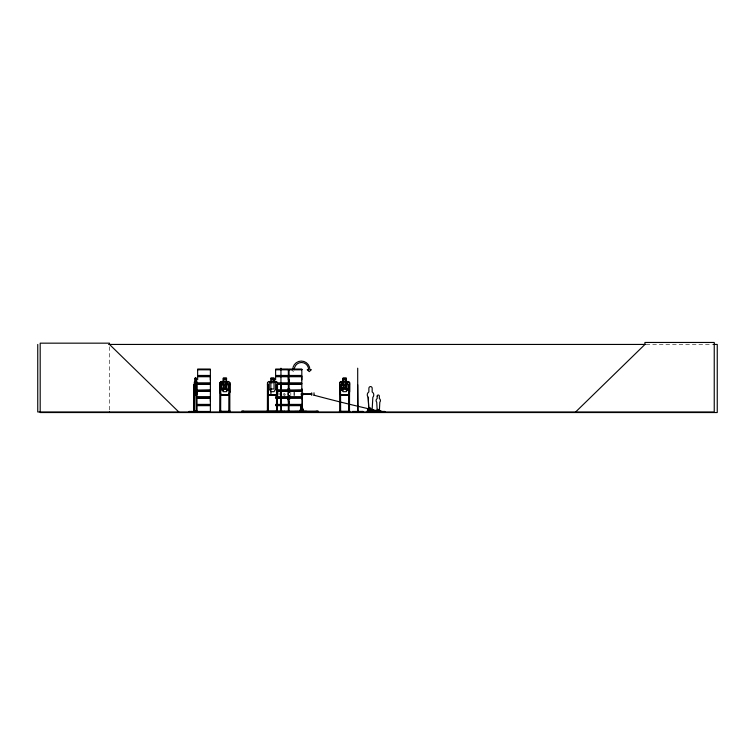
<?xml version="1.0" encoding="UTF-8"?>
<svg xmlns="http://www.w3.org/2000/svg" width="755" height="755" viewBox="0 0 755 755"><rect width="100%" height="100%" fill="white"/><g stroke="black" fill="none" stroke-linecap="round" stroke-linejoin="round"><path stroke-width="0.57" stroke-dasharray="3.77 2.83" d="M283.965 395.686L285.72 394.657M282.974 395.063L284.937 393.931L282.974 392.808M646.101 344.44L712.588 344.44M277.972 392.968L279.086 392.968L279.086 394.978L277.972 394.978M291.317 369.657L293.516 371.639M294.167 392.232L294.167 395.601M294.054 392.26L294.054 395.563M290.817 392.411L290.817 395.535M109.494 346.772L109.494 410.814"/><path stroke-width="1.13" d="M210.371 401.273L210.371 398.149L197.64 398.149M210.371 379.85L210.371 376.726L197.64 376.726L197.65 379.85M288.325 401.273L288.325 398.149L288.325 404.406L277.462 404.406M288.325 379.85L288.325 376.726L275.594 376.726L275.613 379.85M289.089 404.406L289.089 401.273M289.089 382.983L289.089 379.85M301.802 379.85L301.802 376.726L289.071 376.726L289.071 382.983L301.821 382.983L301.821 376.726M276.028 411.956L276.028 411.409M286.239 411.956L286.239 411.409M352.774 411.456L362.985 411.418M362.995 411.834L352.774 411.919L352.774 411.409M376.622 411.098L376.669 411.522M301.349 411.89L301.613 405.435M372.111 410.437L372.847 397.3A3.407 3.265 -90 0 0 372.168 391.949L372.168 388.268A1.699 1.633 -90 0 0 370.535 386.569A1.699 1.633 -90 0 0 368.902 388.268L368.846 391.949A3.407 3.265 -90 0 0 368.232 397.3L368.846 410.437L372.168 410.437M301.387 407.587L301.566 405.435L300.499 411.89M196.555 395.025L196.819 391.666M370.139 408.832C369.742 409.068 370.582 408.011 370.28 409.182M378.387 410.022L377.802 409.823L378.387 409.635M377.906 410.107L377.774 409.587L378.415 409.833M189.109 411.456L210.362 411.522L197.65 411.532M369.695 408.983C369.903 408.313 371.243 409.078 369.742 408.417M370.488 408.832L369.535 408.776L370.582 408.587M378.132 409.965L377.774 410.069M289.089 411.947L299.961 411.711M300.471 410.814L301.443 405.435L301.953 405.435L303.453 411.89L306.87 411.834M196.13 381.492L196.064 391.666L195.252 391.666L194.818 388.985L195.252 381.615M196.073 382.861L195.252 382.738M196.668 381.634L194.526 381.502L194.252 382.7L194.271 411.975M299.952 411.89L301.387 405.435L299.877 411.89M194.658 381.502L194.394 411.975M369.818 408.955L370.016 408.889M378.293 409.72L378.17 409.937M369.837 409.182L370.573 408.776L370.016 408.663M229.831 391.666L228.718 394.912L221.007 394.912L220.007 391.666L220.007 382.747L221.007 381.615M277.396 391.666L276.283 394.912L268.572 394.912L267.563 391.666L267.563 382.747M370.375 408.983L369.941 408.804M340.76 381.615L339.75 382.747L339.75 391.666L340.76 394.912L348.461 394.912M368.817 411.947L368.081 411.928L368.506 411.73M372.404 409.748L372.017 411.928L372.451 411.73M385.059 411.956L376.028 411.928L377.123 411.956M378.944 411.796L379.803 411.928L379.548 410.475M367.893 409.748L367.893 411.173L380.35 411.173L379.973 411.928L380.397 411.73M381.586 411.428L381.407 411.947M381.794 411.956L382.474 411.928A245.073 33.05 11.7 0 1 379.529 411.267M384.04 411.947L384.389 411.947M369.988 408.682L370.365 408.88M197.65 390.524L210.4 390.288L210.381 384.238L197.64 384.238M289.089 390.524L301.83 390.288M575.631 411.975L644.94 344.44L644.94 342.459L714.239 342.459L714.239 411.975L37.75 411.975L37.75 344.44M270.922 381.615L269.242 382.738L269.242 388.985L270.922 391.666L274.046 391.666L275.726 388.985L275.726 382.738L274.046 381.615L274.046 378.264L270.922 378.264M288.136 397.215L289.92 396.092M288.004 393.11L289.58 392.223M367.194 411.975L367.515 409.748L368.695 409.748L368.695 411.173M376.49 411.956L376.283 410.475L377.075 410.475L377.075 411.428M384.814 411.796L367.459 411.73L384.842 411.428L384.673 411.947M219.582 411.909L219.724 411.409M267.11 411.909L267.289 410.984L268.421 410.984M370.148 409.182L369.554 408.88M108.607 344.44L645.298 344.44M713.711 344.44L717.25 344.44L717.25 412.541L40.185 412.541L40.185 343.166L109.494 343.166L109.494 344.44L178.793 411.975M197.631 369.186L210.4 369.186M275.584 369.186L288.353 369.186M289.061 369.186L301.83 369.186M197.631 369.421L210.4 369.431L210.371 375.461L197.64 375.461L197.64 369.431M288.353 369.403L275.584 369.431L275.613 375.461L288.334 375.461L288.334 369.431M301.83 369.421L289.061 369.431L289.089 375.461M197.65 369.799L210.371 369.799M275.613 369.799L288.325 369.799M289.089 369.799L301.802 369.799M289.071 375.461L301.821 375.461L301.821 369.431M197.555 375.905L210.475 375.905M275.509 375.905L288.429 375.905M288.986 375.905L301.906 375.905M197.555 376.292L210.475 376.292M275.509 376.292L288.429 376.292M288.986 376.292L301.906 376.292M195.12 381.502L195.12 378.151L196.092 378.151L196.187 411.975M195.149 378.264L196.064 378.264M226.481 378.264L223.357 378.264L223.357 381.615L221.677 382.738L221.677 388.985L223.357 391.666L226.481 391.666L228.161 388.985L228.161 382.738L226.481 381.615L226.594 378.151L223.244 378.151L223.244 381.502M270.922 382.738L274.046 382.738L274.046 388.985L270.922 388.985M197.64 382.983L210.381 382.983L210.381 376.726M277.462 382.983L288.334 382.983L288.334 376.726M197.555 383.417L210.475 383.417M277.396 383.417L288.429 383.417M288.986 383.417L301.906 383.417M197.555 383.804L210.475 383.804M277.396 383.804L288.429 383.804M288.986 383.804L301.906 383.804M277.462 384.238L288.334 384.238L288.334 390.269L277.453 390.278M289.071 384.238L301.821 384.238L301.821 390.269M194.497 384.739L193.922 384.739L193.903 411.975M196.791 384.739L196.64 411.975M229.831 384.739L228.916 384.739L228.803 411.975M267.393 384.739L268.318 384.739L268.421 411.975M277.396 384.739L276.472 384.739L276.575 411.975M280.954 384.739L281.304 411.975M339.58 384.739L340.505 384.739L340.609 411.975M349.584 384.739L348.659 384.739L348.555 411.975M357.7 384.739L358.049 411.975M195.252 388.985L196.064 388.985L195.979 378.151M287.551 389.061L289.788 389.061M197.65 390.108L210.371 390.108M277.472 390.108L302.066 390.09M301.83 390.609L289.061 390.533L301.821 390.618M197.631 390.826L210.4 390.826L210.371 396.885L197.64 396.885M277.453 390.845L288.353 390.826M289.061 390.845L301.83 390.854M197.65 391.222L210.371 391.222M277.472 391.222L288.325 391.222M289.089 391.222L301.802 391.222M196.696 381.492L196.659 395.025L194.516 395.025L194.384 391.685M301.528 393.308L303.208 393.308L303.208 394.865L301.188 394.95M301.188 393.534L302.33 393.534M303.208 393.799L311.721 393.799M303.208 394.384L311.721 394.384M301.188 394.667L302.33 394.667L302.33 407.436M194.535 394.912L196.706 395.007M377.217 410.937L376.726 402.179A2.274 2.18 -90 0 1 377.17 398.602L377.217 396.148M275.594 396.885L276.462 396.885M277.462 396.885L288.334 396.885M289.071 396.885L301.821 396.885M197.555 397.328L210.475 397.328M275.509 397.328L276.368 397.328M277.396 397.328L288.429 397.328M288.986 397.328L301.906 397.328M368.166 397.3L368.902 410.437M197.555 397.715L210.475 397.715M275.509 397.715L276.368 397.715M277.396 397.715L288.429 397.715M288.986 397.715L301.906 397.715M275.594 398.149L276.462 398.149M277.462 398.149L302.066 398.036M287.551 399.065L289.788 399.065M197.64 404.406L210.381 404.406L210.381 398.149M275.594 404.406L276.462 404.406M301.821 404.406L289.071 404.406L289.071 398.149M197.555 404.84L210.475 404.84M275.509 404.84L276.368 404.84M277.396 404.84L288.429 404.84M288.986 404.84L301.906 404.84M197.555 405.227L210.475 405.227M275.509 405.227L276.368 405.227M277.396 405.227L288.429 405.227M288.986 405.227L301.906 405.227M197.64 405.661L210.381 405.661L210.381 411.702L189.09 411.909L189.127 411.409M275.594 405.661L276.462 405.661M277.462 405.661L288.334 405.661L288.334 411.702L275.518 411.919M301.821 405.661L289.071 405.661L289.071 411.702M369.28 408.191L369.28 411.173L369.214 408.191L370.78 408.191M373.489 410.89L375.754 410.89M196.14 410.984L196.876 410.984M219.724 410.984L220.866 410.984L220.866 411.975M228.803 410.984L229.945 410.984L229.945 411.975M340.609 410.984L339.476 410.984L339.476 411.975M348.555 410.984L349.688 410.984L349.688 411.975M377.17 410.937L379.387 410.937L379.803 402.179A2.274 2.18 -90 0 0 379.35 398.602L379.35 396.148A1.132 1.085 -90 0 0 378.264 395.016A1.132 1.085 -90 0 0 377.17 396.148M194.186 411.267L196.536 411.267M220.866 411.267L228.803 411.267M268.421 411.267L276.368 411.267M340.609 411.267L348.555 411.267M380.275 411.239L381.785 411.239M299.933 411.522L289.099 411.522L299.943 411.532M301.679 411.409L306.87 411.409L306.87 411.975M276.481 411.532L275.613 411.532L288.316 411.522L277.472 411.532M277.623 411.881L277.736 411.126L277.698 411.975M288.004 394.874L289.58 395.762M288.136 390.731L289.92 391.845M348.461 381.615L349.584 382.738L349.471 411.975M276.283 381.615L277.396 382.738L277.396 411.975M191.732 411.881L191.704 411.409M339.637 391.685L340.675 395.025L348.546 395.025L349.688 391.685L349.688 382.691L348.508 381.502L340.703 381.502L339.637 382.7L339.684 411.975M267.459 391.685L268.487 395.025L276.358 395.025L277.51 391.685L277.51 382.691L276.33 381.502L268.525 381.502L267.459 382.7L267.393 411.975M196.545 381.502L196.791 411.975M196.536 381.615L196.819 382.738M302.67 410.814L301.849 405.435L303.368 411.89M301.887 405.435L303.057 411.89M302.283 411.89L301.764 405.435L301.802 407.587M194.28 391.666L194.648 395.025M380.152 411.428L380.086 410.475L379.293 410.475L379.293 411.428M379.831 410.475L379.831 411.428M378.463 411.428L378.415 409.436L377.415 409.436L377.415 411.428M377.462 409.436L377.472 411.522M376.537 410.475L376.537 411.428M373.3 411.522L373.215 409.748L372.026 409.748L372.026 411.173M372.828 409.748L372.828 411.173M370.705 408.191L370.78 411.173M368.317 409.748L368.317 411.522M362.985 411.409L362.995 411.975M358.163 411.975L358.172 410.984L357.596 410.984L357.596 411.975M357.7 368.185L357.7 411.975M348.763 410.984L348.763 411.975M346.337 381.502L346.337 378.151L342.987 378.151L342.987 381.502M340.392 410.984L340.392 411.975M318.242 411.975L318.242 411.126L241.657 411.126L241.657 411.975M317.657 411.126L317.657 411.975M316.26 411.126L316.26 411.975M313.995 392.817L313.995 395.365M311.721 392.817L311.721 395.365M305.935 411.409L305.926 411.975M305.152 411.409L305.105 411.975M304.237 411.409L304.237 411.975M303.84 411.409L303.84 411.975M303.793 411.409L303.793 411.975M303.397 411.409L303.397 411.975M302.453 411.409L302.547 411.975M302.217 394.95L302.113 407.436M302.066 388.957L302.066 399.168M301.726 411.409L301.679 411.975M299.301 411.409L299.31 411.975M297.612 411.409L297.612 411.975M297.168 411.409L297.215 411.975M296.762 411.409L296.762 411.975M295.828 411.409L295.922 411.975M295.054 411.409L295.101 411.975M289.089 384.238L289.071 390.269M288.136 392.411L288.136 395.535M284.191 411.126L284.191 411.975M282.238 411.126L282.21 411.975M281.417 411.975L281.37 410.984L280.832 411.975M280.954 368.185L280.954 411.975M279.133 411.126L279.133 411.975M277.538 411.975L277.5 410.984L276.368 410.984L276.368 411.975M274.159 381.502L274.159 378.151L270.809 378.151L270.922 395.025M268.214 410.984L268.214 411.975M267.506 410.984L267.506 411.975M243.648 411.126L243.714 411.975M242.308 411.126L242.308 411.975M229.831 382.738L229.831 411.975M229.728 410.984L229.728 411.975M229.02 410.984L229.02 411.975M220.649 411.975L220.753 384.739L219.837 384.739L219.724 411.975M219.941 410.984L219.941 411.975M196.451 394.95L196.536 411.975M196.319 410.984L196.376 411.975M195.224 378.151L195.281 395.025M194.526 411.975L194.526 410.984L193.846 410.984L193.846 411.975M194.158 384.739L194.186 411.975M109.494 411.975L109.494 412.541M376.575 410.607A245.073 33.05 11.7 0 1 371.677 409.493M368.751 408.814A245.073 33.05 11.7 0 1 313.995 395.195M292.732 369.657A8.588 8.588 0 0 1 301.311 361.069A8.588 8.588 0 0 1 309.899 369.657L311.315 369.657L309.257 371.639L307.191 369.657L308.625 369.657A7.163 7.163 0 0 0 301.453 362.485A7.163 7.163 0 0 0 294.29 369.657M227.85 390.42L226.774 390.524L224.933 387.287C223.669 392.355 219.535 391.354 224.216 386.551C219.799 382.039 223.574 380.954 224.877 385.796C226.141 380.973 230.152 381.992 225.603 386.579L227.85 390.42M347.602 390.42L346.517 390.524L344.676 387.287C343.412 392.355 339.278 391.354 343.969 386.551C339.552 382.039 343.317 380.954 344.62 385.796C345.894 380.973 349.895 381.992 345.346 386.579L347.602 390.42M229.945 391.685L228.803 395.025L220.932 395.025L219.894 391.685L219.894 382.7L220.96 381.502L228.765 381.502L229.945 382.691L229.945 391.685M347.904 388.985L346.234 391.666L343.1 391.666L341.43 388.985L341.43 382.738L343.1 381.615L343.1 378.264L346.234 378.264L346.234 381.615L347.904 382.738L347.904 388.985M371.451 411.522C370.224 412.07 372.687 412.041 371.451 411.522M195.913 378.821L195.394 379.944L195.913 378.821M225.924 378.821L223.914 378.821L223.914 379.944L225.924 379.944L225.924 378.821M273.489 378.821L271.479 378.821L271.479 379.944L273.489 379.944L273.489 378.821M345.667 378.821L343.657 378.821L343.657 379.944L345.667 379.944L345.667 378.821M226.481 382.738L223.357 382.738L223.357 388.985L226.481 388.985L226.481 382.738M346.234 382.738L343.1 382.738L343.1 388.985L346.234 388.985L346.234 382.738M210.4 390.533L197.631 390.609L210.381 390.618M288.353 390.533L277.453 390.609L288.334 390.618M298.518 411.975L298.518 411.409L298.48 411.975"/></g></svg>
